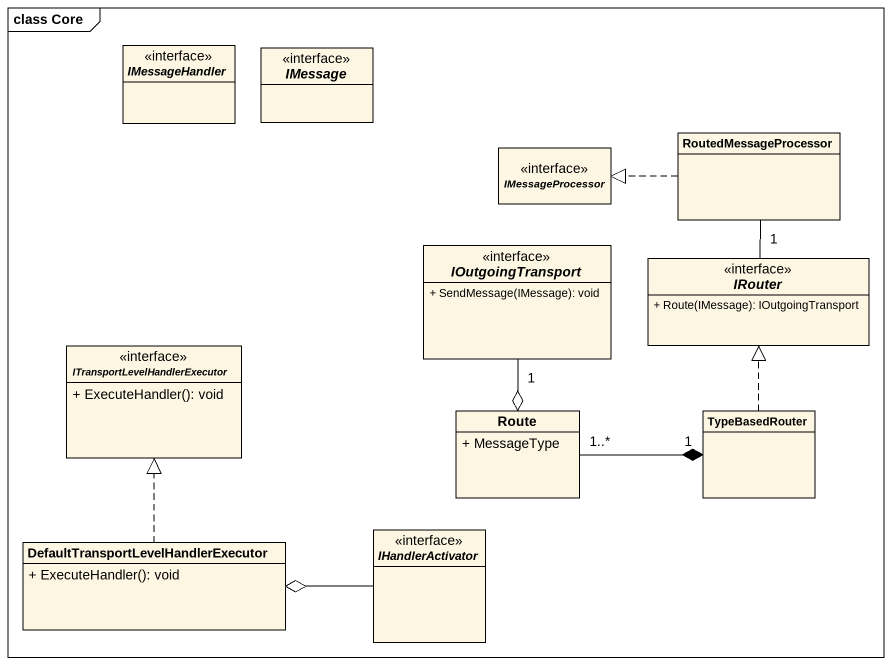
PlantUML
@startuml
mainframe class Core
hide circle
hide empty members
skinparam classAttributeIconSize 0
interface IMessageHandler
interface IMessage
interface IMessageProcessor
class RoutedMessageProcessor
interface IOutgoingTransport {
  + SendMessage(IMessage): void
}
interface IRouter {
  + Route(IMessage): IOutgoingTransport
}
interface "ITransportLevelHandlerExecutor" as ITransportLevelHandlerExecut {
  + ExecuteHandler(): void
}
class Route {
  + MessageType
}
class TypeBasedRouter
class "DefaultTransportLevelHandlerExecutor" as DefaultTransportLevelHandler {
  + ExecuteHandler(): void
}
interface IHandlerActivator
RoutedMessageProcessor .left.|> IMessageProcessor
RoutedMessageProcessor "1" -- IRouter
IOutgoingTransport "1" --o Route
Route "1..*" -right-* "1" TypeBasedRouter
TypeBasedRouter .up.|> IRouter
DefaultTransportLevelHandler .up.|> ITransportLevelHandlerExecut
IHandlerActivator -left-o DefaultTransportLevelHandler
@enduml
